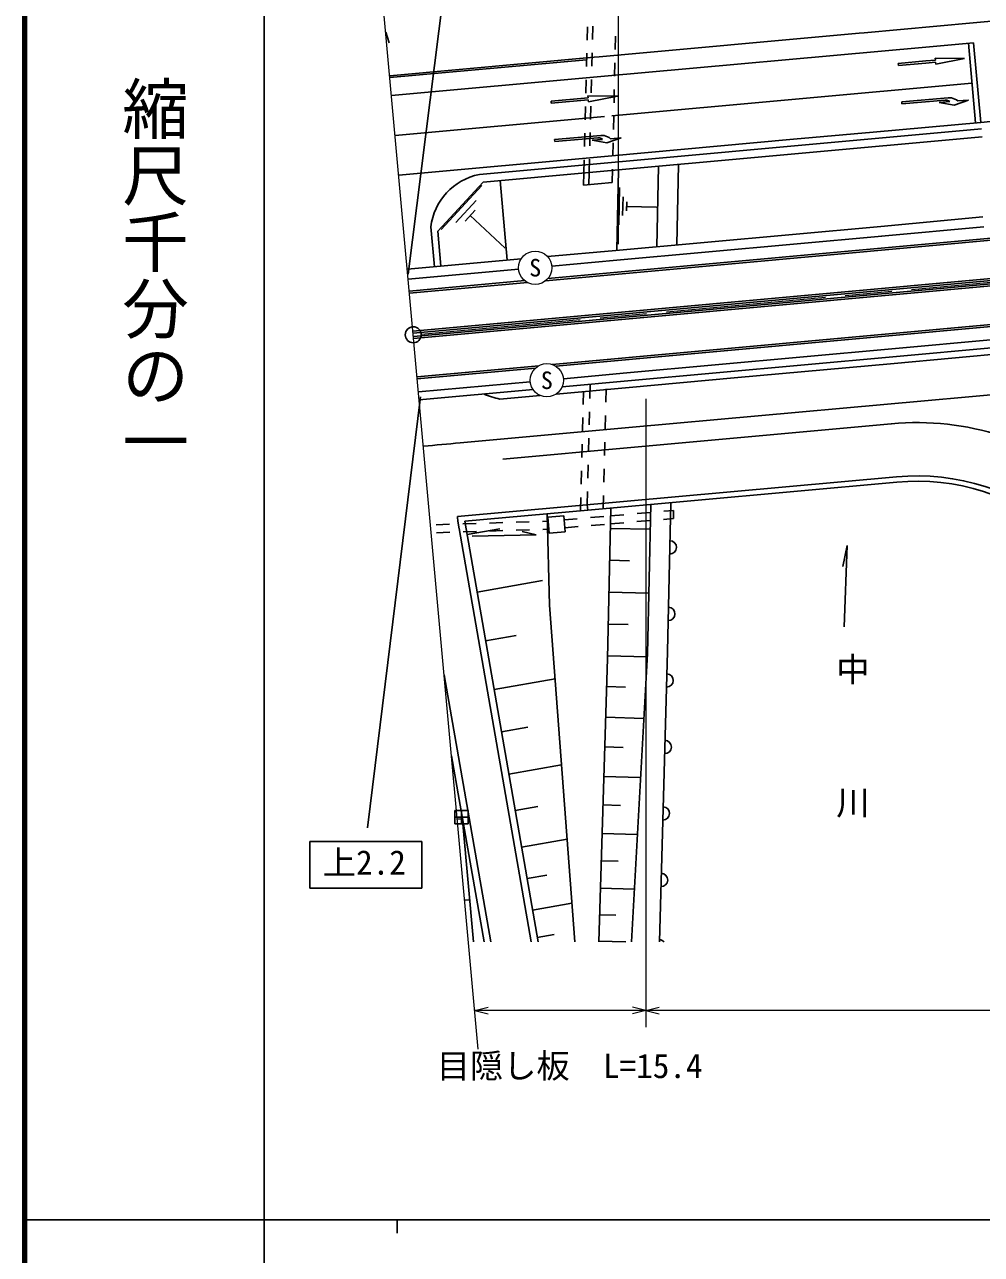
# Model space of a CAD drawing. Units: millimetres, scale not verified. Extents: x 40000 to 680000, y 20000 to 380000.
# Drawn here: x 40000 to 111909, y 202409 to 294823 of the extents above; entities that cross this region are included whole.
import ezdxf
from ezdxf.enums import TextEntityAlignment as Align

# ---------------------------------------------------------------- set-up
doc = ezdxf.new("R2010")
doc.units = ezdxf.units.MM
doc.header["$LTSCALE"] = 1000
doc.linetypes.add('CHAIN', pattern=[18.5, 12, -1.5, 3.5, -1.5])
for name, color, linetype, lineweight in [('M-BGD', 7, 'Continuous', 25), ('M-BMK', 2, 'CHAIN', 13), ('M-BMK-ROW', 30, 'Continuous', 25), ('M-BMK-SRVR', 3, 'Continuous', 25), ('M-STR-HTXT', 7, 'Continuous', 13), ('M-STR-STR1', 1, 'Continuous', 25), ('M-STR-STRC', 7, 'Continuous', 25), ('M-TTL', 7, 'Continuous', 140), ('M-TTL-BAND', 7, 'Continuous', 25)]:
    doc.layers.add(name, color=color, linetype=linetype, lineweight=lineweight)
doc.styles.add('@ＭＳ ゴシック', font='')
doc.styles.add('ＭＳ ゴシック', font='')
doc.styles.get('@ＭＳ ゴシック').set_extended_font_data('@MS Gothic')
doc.styles.get('ＭＳ ゴシック').set_extended_font_data('MS Gothic')

msp = doc.modelspace()

# ---------------------------------------------------------------- linework, layer by layer
at = {"layer": 'M-BGD'}
for p, q in [((103095, 294214), (122646, 295987)), ((67144, 294263), (67404, 293459)), ((82269, 293664), (82293, 294664)), ((83175, 292408), (102725, 294181)), ((84394, 292945), (84418, 293945)), ((102725, 294181), (103095, 294214)), ((67443, 290982), (82805, 292375)), ((67456, 290840), (82233, 292167)), ((82221, 291665), (82245, 292665)), ((82805, 292375), (83175, 292408)), ((84345, 290946), (84370, 291946)), ((82172, 289666), (82196, 290665)), ((84297, 288946), (84321, 289946)), ((82124, 287666), (82148, 288666)), ((84249, 286947), (84273, 287947)), ((111909, 286979), (74178, 283558)), ((82076, 285667), (82100, 286667)), ((84200, 284948), (84225, 285947)), ((82027, 283667), (82051, 284667)), ((84152, 282948), (84176, 283948)), ((84505, 277862), (84644, 283905)), ((87512, 278135), (87652, 284177)), ((89016, 278271), (89155, 284314)), ((74470, 282991), (71050, 279303)), ((82433, 283704), (74470, 282991)), ((76278, 277116), (75736, 283097)), ((82027, 283667), (82005, 282758)), ((82005, 282758), (84152, 282950)), ((82433, 283704), (82411, 282794)), ((71306, 279431), (74361, 282727)), ((84649, 279779), (84714, 282578)), ((84945, 280472), (84978, 281872)), ((72399, 279950), (73927, 281597)), ((85233, 280816), (85250, 281516)), ((85241, 281166), (87481, 281114)), ((73111, 280056), (73875, 280880)), ((73493, 280468), (76129, 278024)), ((70799, 276619), (70527, 279614)), ((71290, 276664), (71050, 279303)), ((104407, 278913), (112088, 279623)), ((84504, 277109), (104422, 278915)), ((68834, 275688), (77131, 276440)), ((79621, 276666), (84504, 277109)), ((105189, 270449), (112871, 271159)), ((85271, 268643), (105189, 270449)), ((80494, 268210), (85271, 268643)), ((83729, 268504), (83729, 268508)), ((69604, 267223), (78004, 267984)), ((81975, 266287), (81999, 267287)), ((83679, 266441), (83703, 267441)), ((81926, 264287), (81950, 265287)), ((83631, 264442), (83655, 265442)), ((85844, 263070), (105410, 264849)), ((83582, 262443), (83606, 263442)), ((75953, 262173), (85844, 263070)), ((81878, 262288), (81902, 263288)), ((72535, 257852), (105516, 260843)), ((81829, 260289), (81854, 261288)), ((83534, 260443), (83558, 261443)), ((81781, 258289), (81805, 259289)), ((83485, 258444), (83510, 259443)), ((86808, 247543), (87066, 258768)), ((88312, 247717), (88570, 258905)), ((72570, 257460), (72535, 257850)), ((82328, 258339), (73077, 257506)), ((79439, 251187), (79272, 258068)), ((79321, 257805), (80516, 257910)), ((80516, 257910), (80623, 256715)), ((82537, 257781), (83533, 257866)), ((83798, 247196), (84059, 258496)), ((84045, 257910), (85042, 257994)), ((86038, 258079), (87035, 258164)), ((88031, 258249), (88777, 258312)), ((88777, 258312), (88757, 257708)), ((70937, 257243), (71936, 257274)), ((72566, 257503), (72669, 256923)), ((78082, 225886), (72665, 256959)), ((72936, 257305), (73935, 257337)), ((78590, 225886), (73077, 257506)), ((73252, 256502), (75715, 256931)), ((74935, 257368), (75934, 257399)), ((76934, 257431), (77933, 257462)), ((78933, 257493), (79365, 257507)), ((79428, 256609), (79322, 257805)), ((80544, 257612), (81541, 257696)), ((80595, 257014), (81592, 257098)), ((82588, 257183), (83584, 257268)), ((84024, 256967), (87023, 256898)), ((84031, 257306), (85028, 257391)), ((86024, 257476), (87021, 257561)), ((88017, 257645), (88758, 257708)), ((70956, 256643), (71955, 256674)), ((72955, 256706), (73954, 256737)), ((73632, 256370), (78457, 256491)), ((74954, 256768), (75953, 256800)), ((76953, 256831), (77952, 256862)), ((78457, 256491), (77392, 256731)), ((78952, 256893), (79384, 256907)), ((80623, 256715), (79428, 256609)), ((101813, 255673), (101503, 254104)), ((101597, 249576), (101813, 255673)), ((83968, 254567), (85468, 254533)), ((74005, 252185), (78931, 253044)), ((83913, 252167), (86913, 252098)), ((81356, 225886), (79451, 251188)), ((83858, 249774), (85354, 249739)), ((74644, 248518), (76936, 248917)), ((88312, 247717), (87707, 225886)), ((83798, 247196), (83163, 225886)), ((83803, 247380), (86795, 247311)), ((86808, 247543), (85611, 225886)), ((75036, 225886), (71538, 245953)), ((75284, 244850), (79868, 245649)), ((83731, 245076), (85172, 245030)), ((83659, 242771), (86539, 242680)), ((75836, 241679), (77819, 242024)), ((83588, 240551), (84976, 240507)), ((74529, 225886), (72092, 239866)), ((76389, 238507), (80354, 239198)), ((83518, 238330), (86294, 238242)), ((76867, 235765), (78582, 236064)), ((83450, 236190), (84788, 236148)), ((72523, 235128), (72907, 235116)), ((73749, 225886), (72938, 234775)), ((83383, 234050), (86058, 233965)), ((77346, 233022), (80774, 233620)), ((83317, 231988), (84606, 231947)), ((77759, 230650), (79241, 230909)), ((83252, 229925), (85830, 229844)), ((73076, 229044), (73477, 229032)), ((78172, 228279), (81137, 228796)), ((83189, 227938), (84431, 227899)), ((78530, 226228), (79812, 226451)), ((83126, 225951), (85174, 225886))]:
    msp.add_line(p, q, dxfattribs=at)
for centre, radius, start, end in [((75070, 279071), 4575, 101.22888, 173.18577), ((107059, 243911), 21002, 49.61956, 95.17706), ((107052, 243911), 17002, 49.5947, 95.17822), ((88492, 255538), 500, 268.68007, 88.68007), ((88377, 250540), 500, 268.68007, 88.68007), ((88252, 245541), 500, 268.41166, 88.41166), ((88113, 240543), 500, 268.41166, 88.41166), ((87975, 235545), 500, 268.41166, 88.41166), ((87836, 230547), 500, 268.41166, 88.41166), ((87698, 225549), 500, 42.35277, 88.41166)]:
    msp.add_arc(centre, radius, start, end, dxfattribs=at)
at = {"layer": 'M-BMK'}
msp.add_line((69811, 271571), (134509, 277455), dxfattribs=at)
at = {"layer": 'M-BMK-ROW'}
for p, q in [((73336, 235770), (72336, 235770)), ((72336, 235770), (72336, 234770)), ((72836, 234770), (72836, 235770)), ((73336, 234770), (73336, 235770)), ((73336, 235270), (72336, 235270)), ((72336, 234770), (73336, 234770))]:
    msp.add_line(p, q, dxfattribs=at)
at = {"layer": 'M-BMK-SRVR'}
msp.add_circle((69213, 271517), 600, dxfattribs=at)
at = {"layer": 'M-STR-HTXT'}
for p, q in [((74096, 217826), (62692, 343213)), ((84629, 278322), (84629, 334122)), ((86694, 266694), (86694, 219477)), ((73833, 220743), (74833, 220993)), ((86694, 220743), (85694, 220993)), ((86694, 220743), (87694, 220993)), ((86694, 220743), (73833, 220743)), ((73833, 220743), (74833, 220493)), ((86694, 220743), (85694, 220493)), ((224469, 220743), (86694, 220743)), ((86694, 220743), (87694, 220493))]:
    msp.add_line(p, q, dxfattribs=at)
for centre in [(78376, 276553), (79249, 268097)]:
    msp.add_circle(centre, 1250, dxfattribs=at)
at = {"layer": 'M-STR-STR1'}
for p, q in [((82675, 293701), (82699, 294701)), ((82627, 291702), (82651, 292702)), ((82579, 289702), (82603, 290702)), ((82530, 287703), (82554, 288703)), ((82482, 285704), (82506, 286703)), ((111963, 286382), (82433, 283704)), ((82433, 283704), (82458, 284704)), ((104338, 279660), (112019, 280370)), ((84436, 277856), (104354, 279662)), ((79304, 277390), (84436, 277856)), ((68766, 276435), (77312, 277210)), ((85325, 268046), (105244, 269852)), ((105244, 269852), (112939, 270550)), ((80395, 267599), (85325, 268046)), ((69658, 266625), (78211, 267401)), ((82486, 266735), (82510, 267735)), ((82437, 264735), (82461, 265735)), ((82389, 262736), (82413, 263736)), ((82340, 260737), (82365, 261736)), ((82292, 258737), (82316, 259737)), ((82328, 258339), (105552, 260445)), ((82328, 258339), (82292, 258737))]:
    msp.add_line(p, q, dxfattribs=at)
msp.add_arc((107052, 243911), 16601, 49.59335, 95.17822, dxfattribs=at)
at = {"layer": 'M-STR-STRC'}
for p, q in [((68833, 276059), (74585, 321716)), ((83310, 290914), (107744, 293129)), ((107743, 293129), (111327, 293454)), ((111470, 287442), (110928, 293418)), ((111869, 287478), (111327, 293454)), ((105662, 291895), (107739, 292088)), ((107739, 292088), (108450, 292154)), ((110648, 292282), (108436, 292303)), ((108436, 292303), (108450, 292154)), ((108478, 291855), (110648, 292282)), ((105676, 291745), (105662, 291895)), ((107738, 291937), (105676, 291745)), ((108464, 292004), (107738, 291937)), ((108464, 292004), (108478, 291855)), ((67579, 289488), (83310, 290914)), ((84135, 287976), (111190, 290429)), ((79564, 289064), (82353, 289323)), ((84551, 289451), (82339, 289472)), ((82339, 289472), (82353, 289323)), ((82381, 289024), (84551, 289451)), ((105928, 289028), (109401, 289321)), ((109401, 289321), (109531, 289324)), ((109531, 289324), (109663, 289308)), ((109663, 289308), (109789, 289278)), ((109789, 289278), (109911, 289228)), ((79578, 288914), (79564, 289064)), ((82367, 289173), (79578, 288914)), ((82367, 289173), (82381, 289024)), ((105941, 288878), (105928, 289028)), ((109174, 289151), (105941, 288878)), ((108744, 288964), (109541, 289032)), ((108744, 288964), (109865, 288758)), ((109174, 289151), (109240, 289152)), ((109240, 289152), (109306, 289145)), ((109306, 289145), (109369, 289130)), ((109369, 289130), (109429, 289105)), ((109429, 289105), (109487, 289075)), ((109487, 289075), (109541, 289032)), ((109865, 288758), (110936, 289149)), ((109911, 289228), (110026, 289165)), ((110026, 289165), (110139, 289082)), ((110936, 289149), (110139, 289082)), ((67850, 286500), (83581, 287926)), ((103773, 286744), (111870, 287478)), ((79831, 286197), (83304, 286490)), ((83304, 286490), (83434, 286493)), ((83434, 286493), (83566, 286477)), ((97797, 286202), (103773, 286744)), ((79843, 286047), (79831, 286197)), ((83077, 286320), (79843, 286047)), ((83443, 286200), (82646, 286133)), ((82646, 286133), (83768, 285927)), ((83077, 286320), (83142, 286321)), ((83142, 286321), (83208, 286314)), ((83208, 286314), (83272, 286299)), ((83272, 286299), (83332, 286274)), ((83332, 286274), (83390, 286244)), ((83390, 286244), (83441, 286203)), ((83566, 286477), (83691, 286447)), ((83691, 286447), (83813, 286397)), ((83768, 285927), (84839, 286318)), ((83813, 286397), (83929, 286334)), ((83852, 284938), (97797, 286202)), ((83929, 286334), (84041, 286251)), ((84839, 286318), (84041, 286251)), ((68122, 283512), (83852, 284938)), ((116401, 279109), (79326, 275741)), ((116602, 278977), (79154, 275575)), ((134483, 277730), (69188, 271794)), ((134497, 277580), (69201, 271645)), ((134519, 277331), (69224, 271396)), ((134533, 277182), (69238, 271246)), ((77587, 275583), (68915, 274796)), ((77786, 275451), (68928, 274646)), ((117497, 272721), (79652, 269281)), ((117258, 272548), (79917, 269154)), ((105349, 269362), (117621, 270475)), ((78639, 269188), (69500, 268358)), ((78401, 269016), (69514, 268208)), ((93328, 268272), (105349, 269362)), ((85428, 267556), (93328, 268272)), ((79944, 267058), (85428, 267556)), ((85699, 264568), (114051, 267139)), ((65766, 234454), (69755, 266858)), ((75717, 266675), (78752, 266950)), ((72731, 263391), (85699, 264568)), ((61446, 233434), (69846, 233434)), ((61446, 229934), (61446, 233434)), ((69846, 233434), (69846, 229934)), ((69846, 229934), (61446, 229934))]:
    msp.add_line(p, q, dxfattribs=at)
for centre, radius, start, end in [((113896, 265067), 22502, 65.75732, 95.18114), ((77112, 273198), 6665, 246.96272, 257.91149), ((-8430, 1158319), 898601, 275.00554, 275.18202)]:
    msp.add_arc(centre, radius, start, end, dxfattribs=at)
at = {"layer": 'M-TTL', "color": 2}
msp.add_line((40000, 380000), (40000, 20000), dxfattribs=at)
at = {"layer": 'M-TTL-BAND'}
for p, q in [((58000, 370000), (58000, 20000)), ((40000, 205000), (579000, 205000)), ((68000, 205000), (68000, 204000))]:
    msp.add_line(p, q, dxfattribs=at)

# ---------------------------------------------------------------- texts
at = {"layer": 'M-BGD', "insert": (101066, 247639), "char_height": 1833, "attachment_point": 7, "rotation": 270, "style": '@ＭＳ ゴシック'}
msp.add_mtext('\\T4;中川', dxfattribs=at)
at = {"layer": 'M-STR-HTXT', "style": 'ＭＳ ゴシック'}
for s, height, p in [('S', 1320, (78376, 276553)), ('S', 1320, (79249, 268097)), ('目隠し板\u3000L=15.4', 1833, (80960, 216576))]:
    msp.add_text(s, height=height, dxfattribs=at).set_placement(p, align=Align.MIDDLE_CENTER)
at = {"layer": 'M-STR-STRC', "style": 'ＭＳ ゴシック'}
msp.add_text('上2.2', height=1833, dxfattribs=at).set_placement((65532, 230398), align=Align.BOTTOM_CENTER)
at = {"layer": 'M-TTL-BAND', "style": '@ＭＳ ゴシック'}
msp.add_text('縮尺千分の一', height=3666, rotation=270, dxfattribs=at).set_placement((49777, 261030), align=Align.MIDDLE_RIGHT)

doc.saveas('drawing.dxf')
